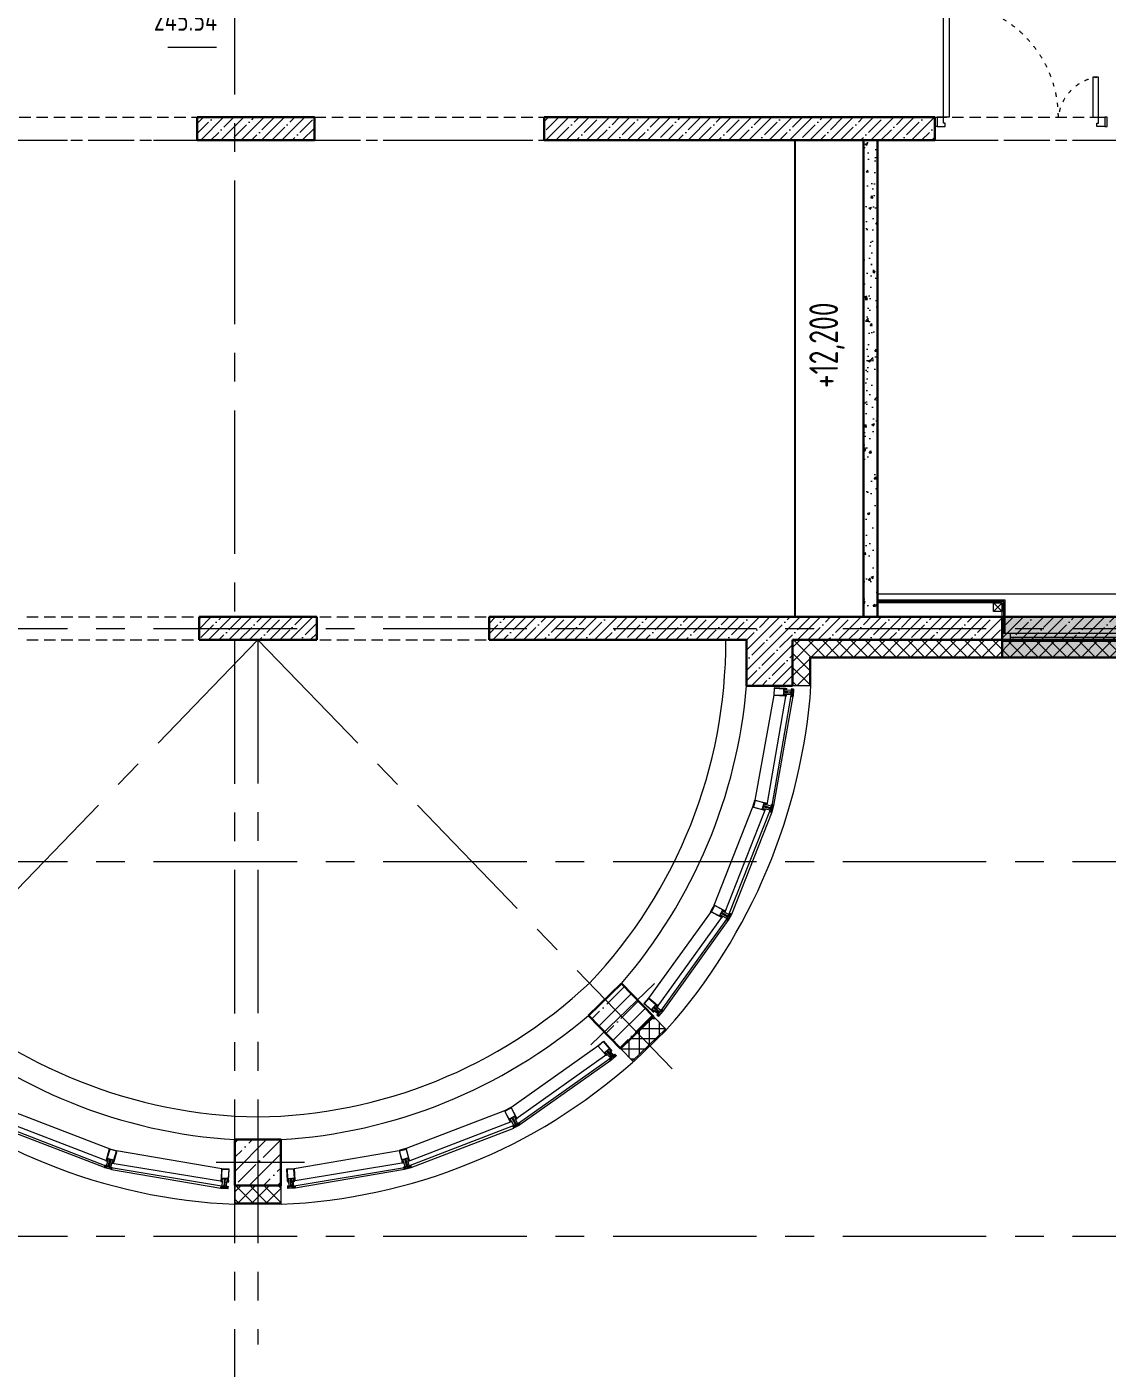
# Model space of a CAD drawing. Header units: millimetres. Extents: x -265044 to 366616, y 0 to 292181.
# Drawn here: x 227344 to 236749, y 60306 to 71983 of the extents above; entities that cross this region are included whole.
import ezdxf
from ezdxf import colors
from ezdxf.entities.mleader import LeaderData, LeaderLine
from ezdxf.enums import TextEntityAlignment as Align
from ezdxf.math import Vec2, Vec3

# ---------------------------------------------------------------- set-up
doc = ezdxf.new("R2010")
doc.units = ezdxf.units.MM
doc.header["$MEASUREMENT"] = 0
for name, pattern in [('ACAD_ISO03W100', [30, 12, -18]), ('ADSK_Штриховая_ш2 п1', [3, 2, -1]), ('CENTER', [2, 1.25, -0.25, 0.25, -0.25])]:
    doc.linetypes.add(name, pattern=pattern)
doc.layers.get('0').update_dxf_attribs({"color": 250, "lineweight": 9})
for name, color, linetype, lineweight in [('_0', 250, 'Continuous', 9), ('АР_Двери', 5, 'Continuous', 18), ('АР_Маркер экспликации', 239, 'Continuous', 13), ('АР_Навесной фасад', 5, 'Continuous', 5), ('АР_Номер помещения', 1, 'Continuous', 25), ('АР_Окна БЛОК', 250, 'Continuous', 13), ('АР_Оси', 193, 'Continuous', 9), ('АР_Отметки', 250, 'Continuous', 15), ('АР_Перегородки витражные', 152, 'Continuous', 13), ('АР_Перегородки газоблок', 165, 'Continuous', 30), ('АР_Перегородки газоблок_Штрих', 165, 'Continuous', 5), ('АР_Подоконники', 163, 'Continuous', 9), ('АР_Помещения_площадь', 19, 'Continuous', 9), ('АР_Сущ Несущая стена', 202, 'Continuous', 30), ('АР_тонкая линия', 250, 'Continuous', 0), ('АР_Утеплитель', 250, 'Continuous', 9), ('АР_Штриховка монолит', 250, 'Continuous', 9)]:
    doc.layers.add(name, color=color, linetype=linetype, lineweight=lineweight)
doc.layers.add('Тонкая', color=7, linetype='Continuous')
doc.layers.add('ТХ_подиум скрыть', color=7, linetype='Continuous')
doc.layers.get('Тонкая').off()
doc.styles.add('ISOCPEUR', font='isocpeur.ttf', dxfattribs={"width": 0.7})
doc.styles.get("Standard").update_dxf_attribs({"font": 'isocpeur.ttf'})
pattern_1 = [(45, (271876.31, 3e-09), (-61.87184, 61.87184), []), (135, (271876.31, 3e-09), (-61.87184, -61.87184), [])]
pattern_2 = [(335.76716334, (-69115.3163, 318510.941), (0.651582564, 1.447617495), []), (65.76716334, (-69115.3163, 318510.941), (-1.447617495, 0.651582564), [])]

# ---------------------------------------------------------------- blocks, each defined once
blk = doc.blocks.new('Полуторная_на лестницу')
at = {"color": 8}
for points in [[(75, 80), (75, 1080), (125, 1080), (125, 80)], [(1375, 430), (1375, 80), (1425, 80), (1425, 430)]]:
    blk.add_lwpolyline(points, close=True, dxfattribs=at)
for points in [[(0, 0), (0, 80), (20, 80), (20, 0), (0, 0)], [(20, 80), (20, 0), (90, 0), (90, 30), (75, 30), (75, 80), (20, 80)], [(1480, 80), (1480, 0), (1410, 0), (1410, 30), (1425, 30), (1425, 80), (1480, 80)], [(1500, 0), (1500, 80), (1480, 80), (1480, 0), (1500, 0)]]:
    blk.add_lwpolyline(points, dxfattribs=at)
at = {"color": 8, "linetype": 'ACAD_ISO03W100', "ltscale": 3}
for centre, radius, start, end in [((75, 80), 1000, 0, 90), ((1465, 40), 392, 95.9075, 174.0925)]:
    blk.add_arc(centre, radius, start, end, dxfattribs=at)
blk = doc.blocks.new('*U372')
h = blk.add_hatch(color=8)
h.dxf.hatch_style = 1
h.paths.add_polyline_path([(-1310, -140), (0, -140), (0, 220), (-1310, 220)])
at = {"color": 8, "lineweight": 30}
for p, q in [((-1310, -140), (-1310, 220)), ((0, -140), (0, 220))]:
    blk.add_line(p, q, dxfattribs=at)
at = {"color": 8}
for p, q in [((0, 220), (-1310, 220)), ((-1310, 70), (0, 70)), ((-1310, 0), (0, 0)), ((-1240, 0), (-1240, 70)), ((-1240, 35), (-70, 35)), ((-70, 0), (-70, 70)), ((-1310, -140), (0, -140)), ((-1310, -140), (-1310, -140)), ((-1310, -140), (-1310, -140)), ((0, -140), (0, -140)), ((0, -140), (0, -140))]:
    blk.add_line(p, q, dxfattribs=at)
blk = doc.blocks.new('*U192')
at = {"layer": 'АР_Номер помещения', "color": 8}
blk.add_circle((-15344, -5763), 400, dxfattribs=at)
at = {"layer": 'АР_Помещения_площадь', "color": 8}
blk.add_line((-15061, -6974), (-15484, -6974), dxfattribs=at)
at = {"color": 8, "style": 'ISOCPEUR', "width": 0.7, "flags": 1}
blk.add_attdef('КАТЕГОРИЯ', (-499, -2092), '', height=250, dxfattribs=at)
at = {"layer": 'АР_Номер помещения', "color": 8, "style": 'ISOCPEUR', "width": 0.7}
blk.add_attdef('НОМЕР_ПОМЕЩЕНИЯ', text='', height=300, dxfattribs=at).set_placement((-15344, -5763), align=Align.MIDDLE_CENTER)
at = {"layer": 'АР_Помещения_площадь', "color": 8, "lineweight": 30, "width": 0.7, "flags": 104}
blk.add_attdef('ИМЯ_ПОМЕЩЕНИЯ', text='', height=100, dxfattribs=at).set_placement((158, 1217), align=Align.MIDDLE_CENTER)
at = {"layer": 'АР_Помещения_площадь', "color": 8, "style": 'ISOCPEUR', "width": 0.7}
blk.add_attdef('ПЛОЩАДЬ_ПОМЕЩЕНИЯ', text='', height=200, dxfattribs=at).set_placement((-15056, -6727), align=Align.MIDDLE_RIGHT)
blk = doc.blocks.new('_DotSmall')
at = {"color": 8, "linetype": 'ByBlock', "const_width": 0.5}
blk.add_lwpolyline([(-0.0625, 0, 1), (0.0625, 0, 1)], format="xyb", close=True, dxfattribs=at)
blk = doc.blocks.new('стойка витр.')
h = blk.add_hatch()
h.set_pattern_fill('ANSI37', color=8, scale=0.5, angle=-69.2328)
h.set_pattern_definition(pattern_2)
edge = h.paths.add_edge_path()
edge.add_line((-23, 14), (-23, 15))
edge.add_arc((-23, 15), 0.427, 20.7605, 72.3)
edge.add_arc((-23, 16), 0.427, 110.764, 252.288, ccw=False)
edge.add_line((-23, 16), (-22, 16))
edge.add_arc((-22, 16), 0.183, 20.749, 110.7854, ccw=False)
edge.add_line((-22, 16), (-22, 16))
edge.add_arc((-22, 16), 0.183, 200.7666, 335.778)
edge.add_line((-22, 16), (-21, 18))
edge.add_arc((-22, 18), 0.637, 344.3928, 381.7249)
edge.add_line((-21, 18), (-23, 22))
edge.add_arc((-23, 22), 0.637, 19.8094, 57.1415)
edge.add_line((-23, 22), (-24, 23))
edge.add_arc((-24, 23), 0.183, 65.7564, 200.7677)
edge.add_line((-25, 23), (-24, 23))
edge.add_arc((-25, 23), 0.183, -69.251, 20.7854, ccw=False)
edge.add_line((-25, 23), (-26, 22))
edge.add_arc((-26, 23), 0.427, 149.2464, 290.7703, ccw=False)
edge.add_arc((-27, 23), 0.427, 329.2344, 380.7738)
edge.add_line((-26, 23), (-27, 24))
edge.add_arc((-27, 24), 0.183, 20.749, 110.7854)
edge.add_line((-27, 24), (-33, 22))
edge.add_arc((-33, 21), 0.306, 107.612, 200.6883)
edge.add_line((-34, 21), (-33, 21))
edge.add_arc((-33, 21), 0.304, 200.7453, 225.8124)
edge.add_line((-33, 21), (-32, 19))
edge.add_arc((-32, 19), 0.305, -108.8628, 45.7814, ccw=False)
edge.add_arc((-29, 28), 9.95, 231.9543, 250.0412, ccw=False)
edge.add_arc((-35, 20), 0.4, 42.3093, 119.225)
edge.add_arc((-35, 20), 0.602, 134.395, 228.6478)
edge.add_arc((-29, 28), 11, 232.0873, 240.8889)
edge.add_arc((-37, 13), 6.09, 40.7589, 60.6144, ccw=False)
edge.add_arc((-33, 17), 0.305, -34.8959, 41.6027, ccw=False)
edge.add_line((-32, 16), (-33, 16))
edge.add_arc((-33, 16), 0.305, 145.1101, 256.4243)
edge.add_line((-33, 15), (-32, 15))
edge.add_arc((-32, 15), 0.305, -34.8899, 76.4243, ccw=False)
edge.add_line((-32, 15), (-32, 14))
edge.add_arc((-32, 14), 0.305, 145.1101, 256.4243)
edge.add_line((-32, 13), (-31, 13))
edge.add_arc((-31, 13), 0.305, -24.2247, 76.4204, ccw=False)
edge.add_line((-31, 13), (-32, 11))
edge.add_arc((-31, 11), 0.305, 155.7711, 290.7403)
edge.add_line((-31, 11), (-23, 14))
edge.add_arc((-23, 14), 0.183, 290.749, 380.749)
edge = h.paths.add_edge_path(flags=16)
edge.add_line((-23, 21), (-22, 19))
edge.add_arc((-23, 18), 0.541, -69.2328, 20.7672, ccw=False)
edge.add_line((-23, 18), (-23, 18))
edge.add_arc((-24, 18), 0.541, 200.7672, 290.7672, ccw=False)
edge.add_line((-24, 18), (-25, 20))
edge.add_arc((-25, 20), 0.541, 110.7672, 200.7672, ccw=False)
edge.add_line((-25, 21), (-24, 21))
edge.add_arc((-24, 21), 0.541, 20.7672, 110.7672, ccw=False)
edge = h.paths.add_edge_path(flags=16)
edge.add_line((-27, 20), (-26, 17))
edge.add_arc((-26, 17), 0.541, -69.2328, 20.7672, ccw=False)
edge.add_line((-26, 16), (-28, 15))
edge.add_arc((-28, 16), 0.541, 200.7672, 290.7672, ccw=False)
edge.add_line((-29, 15), (-30, 19))
edge.add_arc((-30, 19), 0.541, 110.7672, 200.7672, ccw=False)
edge.add_line((-30, 20), (-28, 21))
edge.add_arc((-27, 20), 0.541, 20.7672, 110.7672, ccw=False)
h = blk.add_hatch()
h.set_pattern_fill('ANSI37', color=8, scale=0.5, angle=-69.2328)
h.set_pattern_definition([(335.76716334, (-69115.9168, 318510.7132), (0.651582564, 1.447617495), []), (65.76716334, (-69115.9168, 318510.7132), (-1.447617495, 0.651582564), [])])
edge = h.paths.add_edge_path()
edge.add_arc((-61, -46), 0.549, 155.7657, 200.7672)
edge.add_line((-62, -46), (-61, -44))
edge.add_arc((-61, -44), 0.183, 20.7672, 155.7657)
edge.add_line((-61, -44), (-61, -45))
edge.add_arc((-61, -45), 0.183, 200.7672, 290.7672)
edge.add_line((-61, -45), (-59, -44))
edge.add_arc((-60, -44), 0.427, -69.2328, 72.2936)
edge.add_arc((-59, -43), 0.427, 200.7672, 252.2936)
edge.add_line((-60, -43), (-63, -35))
edge.add_arc((-63, -34), 0.305, 110.7672, 200.7672)
edge.add_line((-63, -34), (-61, -33))
edge.add_arc((-60, -34), 0.304, 76.4029, 110.7672)
edge.add_line((-60, -33), (-60, -34))
edge.add_arc((-108, -56), 53, 16.7114, 24.8229)
edge.add_line((-57, -41), (-58, -41))
edge.add_arc((-58, -41), 0.305, 145.1109, 256.4234)
edge.add_line((-58, -42), (-57, -42))
edge.add_arc((-57, -42), 0.305, -34.8891, 76.4234)
edge.add_line((-57, -42), (-57, -43))
edge.add_arc((-57, -43), 0.305, 145.1109, 256.4234)
edge.add_line((-57, -44), (-56, -44))
edge.add_arc((-56, -44), 0.305, -34.8891, 76.4234)
edge.add_line((-56, -44), (-56, -45))
edge.add_arc((-56, -45), 0.305, 145.1109, 256.4234)
edge.add_line((-56, -46), (-55, -46))
edge.add_arc((-56, -46), 0.305, -34.8891, 76.4234)
edge.add_line((-55, -46), (-56, -47))
edge.add_arc((-56, -47), 0.305, 145.1109, 256.4234)
edge.add_line((-56, -47), (-55, -48))
edge.add_arc((-55, -48), 0.305, -34.8891, 76.4234)
edge.add_line((-55, -48), (-55, -49))
edge.add_arc((-55, -49), 0.305, 145.1109, 256.4234)
edge.add_line((-55, -49), (-54, -50))
edge.add_arc((-54, -50), 0.305, -34.8891, 76.4234)
edge.add_line((-54, -50), (-54, -51))
edge.add_arc((-54, -51), 0.305, 145.1109, 256.4234)
edge.add_line((-54, -51), (-53, -51))
edge.add_arc((-53, -52), 0.305, -43.6751, 76.4279)
edge.add_line((-53, -52), (-54, -53))
edge.add_arc((-54, -53), 0.305, 136.3286, 262.7471)
edge.add_arc((-55, -61), 7.99, 59.586, 82.7471)
edge.add_arc((-51, -54), 0.305, 253.291, 419.586)
edge.add_arc((-53, -61), 6.03, 73.291, 110.7672)
edge.add_line((-55, -55), (-55, -55))
edge.add_arc((-55, -55), 0.427, 200.7672, 290.7672)
edge.add_line((-55, -55), (-57, -51))
edge.add_arc((-56, -51), 0.427, 149.2366, 200.7672)
edge.add_arc((-57, -51), 0.427, -30.7634, 40.0143)
edge.add_arc((-57, -51), 0.427, 40.0005, 110.7672)
edge.add_line((-57, -50), (-58, -51))
edge.add_arc((-58, -51), 0.183, 110.7672, 200.7672)
edge.add_line((-58, -51), (-58, -51))
edge.add_arc((-59, -51), 0.183, 245.7686, 380.7672)
edge.add_line((-59, -51), (-60, -51))
edge.add_arc((-60, -50), 0.549, 200.7672, 245.7686)
edge.add_line((-60, -50), (-62, -46))
edge = h.paths.add_edge_path(flags=16)
edge.add_arc((-59, -49), 0.541, 200.7672, 290.7672)
edge.add_line((-61, -47), (-60, -49))
edge.add_arc((-60, -47), 0.541, 110.7672, 200.7672)
edge.add_line((-59, -46), (-60, -46))
edge.add_arc((-59, -46), 0.541, 20.7672, 110.7672)
edge.add_line((-58, -48), (-59, -46))
edge.add_arc((-58, -49), 0.541, -69.2328, 20.7672)
edge.add_line((-59, -50), (-58, -49))
h = blk.add_hatch()
h.set_pattern_fill('ANSI37', color=8, scale=0.5, angle=-69.2328)
h.set_pattern_definition(pattern_2)
edge = h.paths.add_edge_path()
edge.add_line((-8, -26), (-7, -27))
edge.add_arc((-8, -27), 0.427, -30.7656, 20.7738, ccw=False)
edge.add_arc((-7, -27), 0.427, 149.2464, 290.7703)
edge.add_line((-7, -28), (-6, -27))
edge.add_arc((-6, -27), 0.183, 290.749, 380.7854)
edge.add_line((-6, -27), (-6, -27))
edge.add_arc((-6, -27), 0.183, 65.7564, 200.7677, ccw=False)
edge.add_line((-5, -27), (-4, -27))
edge.add_arc((-4, -28), 0.637, 19.8094, 57.1415, ccw=False)
edge.add_line((-4, -28), (-2, -31))
edge.add_arc((-3, -32), 0.637, -15.6072, 21.7249, ccw=False)
edge.add_line((-2, -32), (-3, -33))
edge.add_arc((-3, -33), 0.183, 200.7666, 335.778, ccw=False)
edge.add_line((-3, -33), (-3, -33))
edge.add_arc((-3, -33), 0.183, 20.749, 110.7854)
edge.add_line((-3, -33), (-4, -34))
edge.add_arc((-4, -34), 0.427, 110.764, 252.288)
edge.add_arc((-5, -35), 0.427, 20.7605, 72.3, ccw=False)
edge.add_line((-4, -35), (-4, -36))
edge.add_arc((-4, -36), 0.183, -69.251, 20.7854, ccw=False)
edge.add_line((-4, -36), (-11, -38))
edge.add_arc((-11, -38), 0.306, 200.846, 293.9223, ccw=False)
edge.add_line((-11, -38), (-11, -38))
edge.add_arc((-11, -37), 0.304, 175.722, 200.789, ccw=False)
edge.add_line((-11, -37), (-11, -35))
edge.add_arc((-12, -35), 0.305, 355.7529, 510.3972)
edge.add_arc((-3, -40), 9.95, 151.4932, 169.58)
edge.add_arc((-13, -38), 0.4, 282.3093, 359.225, ccw=False)
edge.add_arc((-13, -38), 0.602, 172.8865, 267.1393, ccw=False)
edge.add_arc((-3, -40), 11, 160.6454, 169.447, ccw=False)
edge.add_arc((-19, -34), 6.09, 340.92, 360.7754)
edge.add_arc((-13, -34), 0.305, 359.9316, 436.4302)
edge.add_line((-13, -34), (-14, -34))
edge.add_arc((-14, -33), 0.305, 145.1101, 256.4243, ccw=False)
edge.add_line((-14, -33), (-14, -32))
edge.add_arc((-14, -32), 0.305, 325.1101, 436.4243)
edge.add_line((-14, -32), (-15, -32))
edge.add_arc((-15, -31), 0.305, 145.1101, 256.4243, ccw=False)
edge.add_line((-15, -31), (-14, -30))
edge.add_arc((-15, -30), 0.305, 325.1139, 425.759)
edge.add_line((-15, -30), (-16, -29))
edge.add_arc((-16, -29), 0.305, 110.794, 245.7633, ccw=False)
edge.add_line((-16, -29), (-8, -26))
edge.add_arc((-8, -26), 0.183, 20.7854, 110.7854, ccw=False)
edge = h.paths.add_edge_path(flags=16)
edge.add_line((-3, -31), (-4, -29))
edge.add_arc((-5, -29), 0.541, 20.7672, 110.7672)
edge.add_line((-5, -28), (-6, -29))
edge.add_arc((-6, -29), 0.541, 110.7672, 200.7672)
edge.add_line((-6, -29), (-5, -32))
edge.add_arc((-5, -32), 0.541, 200.7672, 290.7672)
edge.add_line((-5, -32), (-4, -32))
edge.add_arc((-4, -31), 0.541, 290.7672, 380.7672)
edge = h.paths.add_edge_path(flags=16)
edge.add_line((-7, -33), (-8, -29))
edge.add_arc((-9, -30), 0.541, 20.7672, 110.7672)
edge.add_line((-9, -29), (-11, -30))
edge.add_arc((-11, -31), 0.541, 110.7672, 200.7672)
edge.add_line((-11, -31), (-10, -34))
edge.add_arc((-10, -34), 0.541, 200.7672, 290.7672)
edge.add_line((-9, -35), (-7, -34))
edge.add_arc((-7, -33), 0.541, 290.7672, 380.7672)
at = {"color": 8, "lineweight": 0, "ltscale": 100, "transparency": 33554687}
for points in [[(-69, -58), (-90, -2), (-90, -1), (-89, -1), (-89, -1), (-88, -3), (-87, -3), (-87, -3), (-86, -3), (-87, -1), (-87, 0), (-82, 2), (-81, 1), (-80, 1), (-77, 4), (-78, 5), (-90, 0), (-91, -2), (-70, -59), (-68, -60), (-55, -55), (-55, -54), (-59, -54), (-59, -54), (-60, -56), (-65, -58), (-66, -57), (-67, -55), (-67, -55), (-68, -55), (-68, -56), (-67, -58), (-67, -58), (-68, -59)], [(66, 59), (-27, 24), (-26, 22), (-25, 22), (-25, 22), (-25, 23), (-21, 25), (-19, 21), (-19, 21), (-19, 21), (-18, 17), (-22, 16), (-23, 17), (-23, 16), (-23, 16), (-23, 14), (-17, 16), (-16, 17), (-15, 20), (-15, 20), (-17, 24), (-17, 25), (-17, 25), (-14, 27), (-12, 26), (-4, 5), (-5, 4), (-33, -7), (-33, -7), (-32, -8), (-31, -9), (-30, -9), (-30, -9), (-29, -9), (-29, -8), (-28, -9), (-27, -8), (-27, -8), (-26, -8), (-25, -7), (-25, -7), (-25, -7), (-24, -7), (-24, -6), (-23, -7), (-22, -6), (-22, -6), (-21, -6), (-20, -6), (-20, -5), (-20, -5), (-19, -5), (-18, -4), (-18, -5), (-17, -4), (-15, -5), (-15, -6), (-16, -8), (-16, -9), (-16, -8), (-17, -9), (-18, -9), (-18, -9), (-19, -9), (-19, -10), (-20, -10), (-21, -10), (-21, -11), (-21, -10), (-23, -11), (-23, -11), (-23, -11), (-24, -11), (-24, -12), (-25, -12), (-26, -12), (-26, -13), (-26, -12), (-28, -13), (-28, -13), (-28, -13), (-29, -13), (-29, -14), (-30, -15), (-29, -16), (-29, -16), (-1, -6), (0, -6), (8, -28), (8, -29), (4, -31), (3, -30), (3, -29), (2, -25), (2, -25), (-1, -23), (-2, -23), (-8, -25), (-7, -27), (-6, -28), (-6, -27), (-6, -26), (-2, -25), (0, -28), (0, -28), (0, -29), (1, -32), (-4, -34), (-4, -33), (-4, -33), (-5, -34), (-4, -36), (89, -1), (89, 1), (67, 59)], [(64, 56), (85, 0), (11, -28), (-11, 28)]]:
    blk.add_lwpolyline(points, close=True, dxfattribs=at)
for points in [[(-74, -6), (-74, -6), (-75, -6), (-74, -7), (-77, -8, -0.414362), (-77, -8), (-79, -2, -0.414326), (-79, 0), (-77, 0), (-77, -1), (-76, 0), (-76, 0), (-77, 3, 0.551224), (-78, 4), (-80, 1, -0.267349), (-81, 1), (-82, 1, 0.249629), (-83, 1), (-86, -2, 0.827043), (-86, -3), (-82, -2, -0.414326), (-81, -2), (-78, -9, 0.414326), (-77, -10), (-76, -9, -0.082799), (-72, -16), (-68, -26), (-68, -26), (-68, -26), (-65, -35, -0.082799), (-63, -43), (-64, -44, 0.414326), (-65, -45), (-62, -52, -0.414326), (-62, -53), (-66, -55, 0.827043), (-66, -56), (-61, -56, 0.249629), (-61, -55), (-60, -54, -0.267349), (-59, -54), (-56, -54, 0.551224), (-56, -54), (-57, -51), (-57, -50), (-58, -50), (-58, -51), (-59, -52, -0.414326), (-60, -51), (-63, -45, -0.414362), (-63, -45), (-60, -44), (-60, -45), (-60, -45), (-59, -44)], [(-74, 3, 0.57795), (-74, 4), (-75, 4, -0.615334), (-75, 4, 0.101403), (-74, 7, 0.887085), (-74, 7, -0.164997), (-77, 5), (-77, 5, 0.414304), (-78, 4), (-76, 1, 0.228696), (-76, 1, -0.319049), (-76, 0, -0.319002), (-76, 0), (-77, -1, -0.4144), (-77, -1), (-78, 0, 0.668339), (-78, 0), (-79, -2, 0.198883), (-79, -2), (-77, -6, 0.198883), (-77, -7), (-75, -7, 0.668339), (-75, -7), (-75, -7, -0.4144), (-75, -7), (-74, -6, -0.710202), (-73, -7, 0.228696), (-73, -7), (-70, -16, 0.414362), (-70, -16), (-67, -15, 0.151171), (-67, -15), (-67, -15, 0.035408), (-70, -8), (-71, -7, -0.527868), (-71, -7), (-70, -6, 0.527868), (-71, -6), (-72, -5, -0.527868), (-72, -5), (-71, -4, 0.527868), (-71, -4), (-72, -4, -0.527868), (-72, -3), (-72, -2, 0.527868), (-72, -2), (-73, -2, -0.527868), (-73, -1), (-73, 0, 0.527868), (-73, 0), (-74, 0, -0.527868), (-74, 1), (-73, 1, 0.527868), (-74, 2), (-74, 2, -0.527868), (-75, 3)], [(-23, 14), (-23, 15, 0.228752), (-23, 15, -0.710164), (-23, 16), (-22, 16, -0.4144), (-22, 16), (-22, 16, 0.66825), (-22, 16), (-21, 18, 0.164348), (-21, 18), (-23, 22, 0.164348), (-23, 22), (-24, 23, 0.66825), (-25, 23), (-24, 23, -0.4144), (-25, 23), (-26, 22, -0.710164), (-26, 23, 0.228752), (-26, 23), (-27, 24, 0.4144), (-27, 24), (-33, 22, 0.430028), (-34, 21), (-33, 21, 0.109814), (-33, 21), (-32, 19, -0.800036), (-32, 18, -0.079083), (-35, 20, 0.348803), (-35, 20, 0.436125), (-35, 19, 0.038423), (-34, 18, -0.086853), (-32, 17, -0.346763), (-32, 16), (-33, 16, 0.527877), (-33, 15), (-32, 15, -0.527877), (-32, 15), (-32, 14, 0.527877), (-32, 13), (-31, 13, -0.469739), (-31, 13), (-32, 11, 0.667984), (-31, 11), (-23, 14, 0.414214)], [(-32, -8), (-33, -7, 0.523933), (-33, -7), (-64, -19, 0.414326), (-65, -20), (-64, -21, 0.410627), (-63, -21), (-63, -21, 0.492552), (-63, -21), (-63, -20, -0.441111), (-63, -20), (-61, -19, -0.208057), (-60, -19, -0.000016), (-57, -21, -0.439819), (-56, -22, -0.000016), (-58, -25, -0.208057), (-58, -26), (-60, -27, -0.441111), (-60, -26), (-61, -26, 0.492552), (-61, -26), (-61, -26, 0.410627), (-62, -27), (-61, -28, 0.414326), (-61, -28), (-30, -17, 0.523933), (-29, -16), (-30, -15)], [(-53, -51, -0.57795), (-53, -52), (-54, -53, 0.615334), (-54, -53, -0.101403), (-51, -54, -0.887085), (-51, -55, 0.164997), (-55, -55), (-55, -55, -0.414304), (-55, -55), (-57, -51, -0.228696), (-57, -51, 0.319049), (-57, -50, 0.319002), (-57, -50), (-58, -51, 0.4144), (-58, -51), (-58, -51, -0.668339), (-59, -51), (-60, -51, -0.198883), (-60, -50), (-62, -46, -0.198883), (-62, -46), (-61, -44, -0.668339), (-61, -44), (-61, -45, 0.4144), (-61, -45), (-59, -44, 0.710202), (-59, -43, -0.228696), (-60, -43), (-63, -35, -0.414362), (-63, -34), (-61, -33, -0.151171), (-60, -33), (-60, -34, -0.035408), (-57, -41), (-58, -41, 0.527868), (-58, -42), (-57, -42, -0.527868), (-57, -42), (-57, -43, 0.527868), (-57, -44), (-56, -44, -0.527868), (-56, -44), (-56, -45, 0.527868), (-56, -46), (-55, -46, -0.527868), (-55, -46), (-56, -47, 0.527868), (-56, -47), (-55, -48, -0.527868), (-55, -48), (-55, -49, 0.527868), (-55, -49), (-54, -50, -0.527868), (-54, -50), (-54, -51, 0.527868), (-54, -51)], [(-8, -26), (-7, -27, -0.228752), (-7, -27, 0.710164), (-7, -28), (-6, -27, 0.4144), (-6, -27), (-6, -27, -0.66825), (-5, -27), (-4, -27, -0.164348), (-4, -28), (-2, -31, -0.164348), (-2, -32), (-3, -33, -0.66825), (-3, -33), (-3, -33, 0.4144), (-3, -33), (-4, -34, 0.710164), (-4, -34, -0.228752), (-4, -35), (-4, -36, -0.4144), (-4, -36), (-11, -38, -0.430028), (-11, -38), (-11, -38, -0.109814), (-11, -37), (-11, -35, 0.800036), (-12, -35, 0.079083), (-13, -38, -0.348803), (-13, -38, -0.436125), (-14, -38, -0.038423), (-13, -36, 0.086853), (-13, -34, 0.346763), (-13, -34), (-14, -34, -0.527877), (-14, -33), (-14, -32, 0.527877), (-14, -32), (-15, -32, -0.527877), (-15, -31), (-14, -30, 0.469739), (-15, -30), (-16, -29, -0.667984), (-16, -29), (-8, -26, -0.414214)]]:
    blk.add_lwpolyline(points, format="xyb", close=True, dxfattribs=at)
for points in [[(-72, 0), (-73, 0)], [(-70, -6), (-69, -6), (-31, 9), (-31, 9), (-31, 11)], [(-27, 24), (-27, 24)], [(-23, 14), (-23, 14)], [(-56, -42), (-56, -41), (-17, -27), (-17, -27), (-16, -29)]]:
    blk.add_lwpolyline(points, dxfattribs=at)
at = {"color": 8}
blk.add_lwpolyline([(-73, 0), (-55, -48), (-54, -48), (-72, 0)], close=True, dxfattribs=at)
for points in [[(-27, 20), (-26, 17, -0.414214), (-26, 16), (-28, 15, -0.414214), (-29, 15), (-30, 19, -0.414214), (-30, 20), (-28, 21, -0.414214)], [(-23, 21), (-22, 19, -0.414214), (-23, 18), (-23, 18, -0.414214), (-24, 18), (-25, 20, -0.414214), (-25, 21), (-24, 21, -0.414214)], [(-75, -2), (-74, -4, -0.414214), (-75, -5), (-76, -5, -0.414214), (-77, -5), (-78, -3, -0.414214), (-77, -2), (-76, -2, -0.414214)], [(-58, -48), (-59, -46, 0.414214), (-59, -46), (-60, -46, 0.414214), (-61, -47), (-60, -49, 0.414214), (-59, -50), (-58, -49, 0.414214)], [(-7, -33), (-8, -29, 0.414214), (-9, -29), (-11, -30, 0.414214), (-11, -31), (-10, -34, 0.414214), (-9, -35), (-7, -34, 0.414214)], [(-3, -31), (-4, -29, 0.414214), (-5, -28), (-6, -29, 0.414214), (-6, -29), (-5, -32, 0.414214), (-5, -32), (-4, -32, 0.414214)]]:
    blk.add_lwpolyline(points, format="xyb", close=True, dxfattribs=at)
at = {"color": 8, "lineweight": 0, "ltscale": 100, "transparency": 33554687}
blk.add_arc((-33, 21), 0.305, 110.7562, 200.7779, dxfattribs=at)
blk = doc.blocks.new('A$Ccadbda81')
at = {"layer": 'АР_Перегородки витражные', "color": 8}
for p, q in [((89, -1005), (-114, -61)), ((-95, -53), (104, -1006)), ((145, -997), (-54, -43)), ((55, -46), (251, -953)), ((163, -1037), (546, -1918)), ((636, -1855), (270, -1012)), ((108, -1064), (489, -1941)), ((508, -1935), (124, -1053)), ((533, -1980), (1130, -2751)), ((1163, -2725), (567, -1955)), ((666, -1908), (1236, -2643)), ((1113, -2760), (520, -1993))]:
    blk.add_line(p, q, dxfattribs=at)
at = {"layer": 'АР_Перегородки витражные', "color": 8, "xscale": -1}
for p, rotation in [((-31, -22), 206.0439613467204), ((1196, -2723), 244.0437384224219)]:
    blk.add_blockref('стойка витр.', p, dxfattribs=dict(at, rotation=rotation))
at = {"layer": 'АР_Перегородки витражные', "color": 8}
for p, rotation in [((181, -1008), 357.0718620546067), ((579, -1924), 9.301548555461455)]:
    blk.add_blockref('стойка витр.', p, dxfattribs=dict(at, rotation=rotation))
blk = doc.blocks.new('A$C81a96c4f')
at = {"layer": 'АР_Штриховка монолит', "ltscale": 100}
h = blk.add_hatch(dxfattribs=at)
h.set_pattern_fill('ANSI35', color=8, scale=700)
h.set_pattern_definition([(45, (-977645.9, 95082.39), (-123.743687, 123.743687), []), (45, (-977522.15, 95082.39), (-123.743687, 123.743687), [218.75, -43.75, 0, -43.75])])
h.paths.add_polyline_path([(-3166, -2990), (-3443, -3278), (-3156, -3556), (-2878, -3268)])
h = blk.add_hatch(dxfattribs=at)
h.set_pattern_fill('ANSI35', color=8, scale=700)
h.set_pattern_definition([(45, (-971324.91, 95091.84), (-123.743687, 123.743687), []), (45, (-971201.17, 95091.84), (-123.743687, 123.743687), [218.75, -43.75, 0, -43.75])])
h.paths.add_polyline_path([(3166, -2990), (2878, -3268), (3156, -3556), (3443, -3278)])
h = blk.add_hatch(dxfattribs=at)
h.set_pattern_fill('ANSI35', color=8, scale=700)
h.set_pattern_definition([(45, (177458.83, -66645.68), (-123.74369, 123.74369), []), (45, (177582.58, -66645.68), (-123.74369, 123.74369), [218.75, -43.75, 0, -43.75])])
h.paths.add_polyline_path([(200, -4350), (-200, -4350), (-200, -4750), (200, -4750)])
at = {"layer": 'АР_Сущ Несущая стена', "color": 8, "ltscale": 100}
for points in [[(-2878, -3268), (-3166, -2990), (-3443, -3278), (-3156, -3556)], [(2878, -3268), (3166, -2990), (3443, -3278), (3156, -3556)], [(-200, -4350), (200, -4350), (200, -4750), (-200, -4750)]]:
    blk.add_lwpolyline(points, close=True, dxfattribs=at)
blk = doc.blocks.new('A$Ce02d65bd')
at = {"color": 8, "ltscale": 100}
for points in [[(0, 0), (0, 75), (75, 75), (75, 0), (0, 0)], [(0, 0), (75, 75)], [(0, 75), (75, 0)]]:
    blk.add_lwpolyline(points, dxfattribs=at)

msp = doc.modelspace()

# ---------------------------------------------------------------- hatches: boundary and pattern name
at = {"layer": 'АР_Перегородки газоблок_Штрих', "ltscale": 100}
h = msp.add_hatch(dxfattribs=at)
h.set_pattern_fill('AR-CONC', color=8, scale=30)
h.set_pattern_definition([(50, (0, 0), (215.17805, -18.82564), [22.5, -247.5]), (355, (0, 0), (-41.6254, 225.65764), [18, -198]), (100.45144, (17.93, -1.57), (173.55265, 206.832), [19.12206, -210.34263]), (46.1842, (0, 60), (320.1724, -49.65578), [33.75, -371.25]), (96.63564, (26.68, 55.86), (280.3986, 292.2356), [28.6831, -315.51413]), (351.18416, (0, 60), (280.3986, 292.2356), [27, -297]), (21, (30, 45), (179.07212, -120.78567), [22.5, -247.5]), (326, (30, 45), (72.9946, 217.54501), [18, -198]), (71.45144, (44.92, 34.93), (252.06671, 96.75935), [19.12206, -210.34263]), (37.5, (0, 0), (3.647957, 99.868156), [0, -195.6, 0, -201, 0, -198.75]), (7.5, (0, 0), (78.92086, 118.323514), [0, -114.6, 0, -191.1, 0, -75.75]), (327.5, (-66.9, 0), (160.14673, -6.766462), [0, -75, 0, -234, 0, -310.5]), (317.5, (-96.9, 0), (174.95585, 30.031495), [0, -97.5, 0, -155.4, 0, -220.5])])
h.paths.add_polyline_path([(234629, 70995.7), (234629, 66845.7), (234749, 66845.7), (234749, 70995.7)])
at = {"layer": 'АР_Утеплитель', "ltscale": 100}
h = msp.add_hatch(dxfattribs=at)
h.set_pattern_fill('ANSI37', color=8, scale=700)
h.set_pattern_definition([(45, (-750086.02, 104359.21), (-61.871843, 61.871843), []), (135, (-750086.02, 104359.21), (-61.871843, -61.871843), [])])
h.paths.add_polyline_path([(263525.6, 64815.7), (257175.6, 64815.7), (257175.6, 82685.7), (246675.6, 82685.7), (246675.6, 86650.7), (211875.6, 86650.7), (211875.6, 82685.7), (206900.4, 82685.7), (206900.4, 82835.7), (211725.6, 82835.7), (211725.6, 86800.7), (246825.6, 86800.7), (246825.6, 82835.7), (257325.6, 82835.7), (257325.6, 64965.7), (263675.6, 64965.7), (263675.6, 54955.7), (250275.6, 54955.7), (250275.6, 61305.7), (242395.6, 61305.7), (242395.6, 66495.7), (234160.3, 66495.7), (234160.3, 66245.7), (234010.3, 66245.7), (234010.3, 66645.7), (242545.6, 66645.7), (242545.6, 61455.7), (250425.6, 61455.7), (250425.6, 55105.7), (263525.6, 55105.7)])
h = msp.add_hatch(dxfattribs=at)
h.set_pattern_fill('ANSI37', color=8, scale=700, angle=45)
h.set_pattern_definition([(90, (271876.31, 3e-09), (-87.5, 0), []), (180, (271876.31, 3e-09), (-7e-15, -87.5), [])])
h.paths.add_polyline_path([(232512.9, 63088.3), (232617.1, 62980.4), (232904.8, 63258.3), (232800.6, 63366.2)])
h = msp.add_hatch(dxfattribs=at)
h.set_pattern_fill('ANSI37', color=8, scale=700)
h.set_pattern_definition(pattern_1)
h.paths.add_polyline_path([(229155.6, 61893.5), (229155.6, 61743.5), (229555.6, 61743.5), (229555.6, 61893.5)])
h = msp.add_hatch(dxfattribs=at)
h.set_pattern_fill('ANSI37', color=8, scale=700)
h.set_pattern_definition(pattern_1)
h.paths.add_polyline_path([(229155.6, 61893.5), (229155.6, 61743.5), (229555.6, 61743.5), (229555.6, 61893.5)])
at = {"layer": 'АР_Штриховка монолит', "ltscale": 100}
h = msp.add_hatch(dxfattribs=at)
h.set_pattern_fill('ANSI35', color=8, scale=500)
h.paths.add_polyline_path([(229847.6, 71195.7), (228827.6, 71195.7), (228827.6, 70995.7), (229847.6, 70995.7)])
h = msp.add_hatch(dxfattribs=at)
h.set_pattern_fill('ANSI35', color=8, scale=500)
h.paths.add_polyline_path([(235249, 71195.7), (231847.6, 71195.7), (231847.6, 70995.7), (235249, 70995.7)])
h = msp.add_hatch(dxfattribs=at)
h.set_pattern_fill('ANSI35', color=8, scale=500)
h.paths.add_polyline_path([(229867.6, 66845.7), (228843.6, 66845.7), (228843.6, 66645.7), (229867.6, 66645.7)])
h = msp.add_hatch(dxfattribs=at)
h.set_pattern_fill('ANSI35', color=8, scale=500)
h.paths.add_polyline_path([(242545.6, 66845.7), (231367.6, 66845.7), (231367.6, 66645.7), (233610.3, 66645.7), (233610.3, 66245.7), (234010.3, 66245.7), (234010.3, 66645.7), (242545.6, 66645.7)])

# ---------------------------------------------------------------- linework, layer by layer
at = {"color": 8}
for points in [[(235860.6, 66704.2), (235860.6, 66993.4), (234749, 66993.4)], [(235848.1, 66704.2), (235848.1, 66980.9), (234749, 66980.9)], [(235835.6, 66723.8), (235835.6, 66968.4), (234749, 66968.4)]]:
    msp.add_lwpolyline(points, dxfattribs=at)
at = {"layer": 'АР_Навесной фасад', "color": 8, "ltscale": 100}
for p, q in [((242395.6, 66495.7), (234160.3, 66495.7)), ((242385.6, 66485.7), (234170.3, 66485.7)), ((234170.3, 66245.7), (234010.3, 66245.7)), ((229155.6, 61893.5), (229155.6, 61733.5))]:
    msp.add_line(p, q, dxfattribs=at)
for points in [[(234160.3, 66245.7), (234160.3, 66495.7)], [(234170.3, 66245.7), (234170.3, 66485.7)], [(232799.1, 63367.8), (232911.8, 63251.1)], [(232904.8, 63258.3), (232617.1, 62980.4)], [(232911.8, 63251.1), (232624, 62973.2)], [(232511.4, 63089.9), (232624, 62973.2)], [(229155.6, 61895.7), (229155.6, 61815.5)], [(229555.6, 61895.7), (229555.6, 61733.4)], [(229555.6, 61743.5), (229155.6, 61743.5)], [(229555.6, 61733.5), (229155.6, 61733.5)]]:
    msp.add_lwpolyline(points, dxfattribs=at)
at = {"layer": 'АР_Оси', "color": 8, "linetype": 'CENTER', "ltscale": 1000}
for p, q in [((229155.6, 53394.4), (229155.6, 87701.9)), ((182446.9, 70995.7), (266044, 70995.7)), ((182446.9, 66745.7), (266044, 66745.7)), ((229355.6, 66645.7), (225750.3, 62912.3)), ((229355.6, 66645.7), (229355.6, 60513.6)), ((229355.6, 66645.7), (232960.9, 62912.3)), ((182446.9, 64715.7), (266044, 64715.7)), ((232808.4, 63654.7), (232254.8, 63120.1)), ((232808.4, 63654.7), (232254.8, 63120.1)), ((229761.6, 62095.7), (228992, 62095.7)), ((229761.6, 62095.7), (228992, 62095.7)), ((182446.9, 61455.7), (266044, 61455.7))]:
    msp.add_line(p, q, dxfattribs=at)
at = {"layer": 'АР_Перегородки газоблок', "color": 8, "ltscale": 100}
for points in [[(234629, 66845.7), (234629, 70995.7)], [(234749, 70995.7), (234749, 66845.7)]]:
    msp.add_lwpolyline(points, dxfattribs=at)
at = {"layer": 'АР_Подоконники', "color": 8, "ltscale": 100}
msp.add_line((234749, 67045.7), (242545.6, 67045.7), dxfattribs=at)
for centre, radius, start, end in [((229115.1, 66630.8), 4314, 316.43609, 0.19749), ((229424.6, 66871.9), 4379.5, 227.40678, 269.09723), ((229293.3, 66803.7), 4311.1, 270.82835, 313.13729)]:
    msp.add_arc(centre, radius, start, end, dxfattribs=at)
at = {"layer": 'АР_Сущ Несущая стена', "color": 8, "ltscale": 100}
for p, q in [((228827.6, 71195.7), (229847.6, 71195.7)), ((228827.6, 71195.7), (228827.6, 70995.7)), ((229847.6, 71195.7), (229847.6, 70995.7)), ((231847.6, 71195.7), (235249, 71195.7)), ((231847.6, 71195.7), (231847.6, 70995.7)), ((235249, 71195.7), (235249, 70995.7)), ((228827.6, 70995.7), (229847.6, 70995.7)), ((231847.6, 70995.7), (235249, 70995.7)), ((228843.6, 66845.7), (229867.6, 66845.7)), ((228843.6, 66645.7), (228843.6, 66845.7)), ((229867.6, 66645.7), (229867.6, 66845.7)), ((231367.6, 66845.7), (242545.6, 66845.7)), ((231367.6, 66645.7), (231367.6, 66845.7)), ((228843.6, 66645.7), (229867.6, 66645.7)), ((231367.6, 66645.7), (233610.3, 66645.7)), ((234010.3, 66645.7), (242545.6, 66645.7))]:
    msp.add_line(p, q, dxfattribs=at)
for points in [[(233610.3, 66245.7), (233610.3, 66645.7)], [(234010.3, 66245.7), (234010.3, 66645.7)], [(234010.3, 66245.7), (233610.3, 66245.7)]]:
    msp.add_lwpolyline(points, dxfattribs=at)
for points in [[(232233.5, 63377.6), (232521.3, 63655.5), (232799.1, 63367.8), (232511.4, 63089.9)], [(229155.6, 62295.7), (229555.6, 62295.7), (229555.6, 61895.7), (229155.6, 61895.7)]]:
    msp.add_lwpolyline(points, close=True, dxfattribs=at)
at = {"layer": 'АР_тонкая линия', "color": 8, "linetype": 'ADSK_Штриховая_ш2 п1', "ltscale": 50}
for p, q in [((226827.6, 71195.7), (228827.6, 71195.7)), ((229847.6, 71195.7), (231847.6, 71195.7)), ((235249, 71195.7), (236749, 71195.7)), ((235249, 71195.7), (236749, 71195.7)), ((226827.6, 70995.7), (228827.6, 70995.7)), ((229847.6, 70995.7), (231847.6, 70995.7)), ((235249, 70995.7), (236749, 70995.7)), ((235249, 70995.7), (236749, 70995.7)), ((227343.6, 66845.7), (231367.6, 66845.7)), ((227343.6, 66645.7), (231367.6, 66645.7))]:
    msp.add_line(p, q, dxfattribs=at)
at = {"layer": 'АР_тонкая линия', "color": 8, "ltscale": 100}
for centre, radius, start, end in [((229055.2, 66636.8), 4571.9, 319.29945, 355.09205), ((229138.5, 66598.2), 5044.1, 318.50213, 355.99241), ((229430.2, 66830.2), 4542.9, 229.46472, 266.535), ((229281.1, 66830.2), 4542.8, 273.46461, 310.53518), ((229355.6, 66645.6), 4916.2, 228.33129, 267.66871), ((229354.2, 66644), 4914.7, 272.38941, 311.61489)]:
    msp.add_arc(centre, radius, start, end, dxfattribs=at)
at = {"layer": 'ТХ_подиум скрыть', "color": 8}
msp.add_lwpolyline([(234029, 66845.7), (234629, 66845.7), (234629, 70995.7), (234029, 70995.7)], close=True, dxfattribs=at)

# ---------------------------------------------------------------- block references
at = {"color": 8, "ltscale": 100, "rotation": 87.56699385810907}
msp.add_blockref('A$Ccadbda81', (229622.5, 61990.8), dxfattribs=at)
at = {"layer": '_0', "color": 8, "lineweight": -3, "ltscale": 500, "rotation": 180}
msp.add_blockref('A$Ce02d65bd', (235835.6, 66968.4), dxfattribs=at)
at = {"layer": 'АР_Двери', "color": 8}
msp.add_blockref('Полуторная_на лестницу', (235249, 71115.7), dxfattribs=at)
at = {"layer": 'АР_Маркер экспликации', "color": 8}
ref = msp.add_blockref('*U192', (244056.5, 78775.8), dxfattribs=at)
ref.add_attrib('НОМЕР_ПОМЕЩЕНИЯ', '419', dxfattribs={"layer": 'АР_Номер помещения', "color": 8, "height": 300, "style": 'ISOCPEUR', "width": 0.7}).set_placement((228712.4, 73013.2), align=Align.MIDDLE_CENTER)
ref.add_attrib('ПЛОЩАДЬ_ПОМЕЩЕНИЯ', '245.54', dxfattribs={"layer": 'АР_Помещения_площадь', "color": 8, "height": 200, "style": 'ISOCPEUR', "width": 0.7}).set_placement((229000.2, 72048.8), align=Align.MIDDLE_RIGHT)
at = {"layer": 'АР_Окна БЛОК', "color": 8, "xscale": -1, "rotation": 180}
msp.add_blockref('*U372', (237145.6, 66705.7), dxfattribs=at)
at = {"layer": 'АР_тонкая линия', "color": 8, "ltscale": 100, "xscale": -1}
for p, rotation in [((233899.6, 66212.4), 1.999999999999993), ((229088.2, 61989.1), 272.4330061418909)]:
    msp.add_blockref('A$Ccadbda81', p, dxfattribs=dict(at, rotation=rotation))
at = {"layer": 'Тонкая', "color": 8, "ltscale": 100}
msp.add_blockref('A$C81a96c4f', (229355.6, 66645.7), dxfattribs=at)

# ---------------------------------------------------------------- leaders
at = {"layer": 'АР_Отметки', "color": 8}
ml = msp.add_multileader_mtext('Standard', dxfattribs=at)
ml.set_content('+9,800', color=8, style='ISOCPEUR')
ml.set_leader_properties(color=8, linetype='Continuous', lineweight=-1)
ml.set_arrow_properties(name='DOTSMALL')
ml.build(insert=Vec2(0, 0))
ml.multileader.update_dxf_attribs({"has_text_frame": 1, "text_left_attachment_type": 4, "text_right_attachment_type": 4, "dogleg_length": 100, "arrow_head_size": 180})
ctx = ml.context
ctx.base_point, ctx.char_height, ctx.arrow_head_size, ctx.landing_gap_size, ctx.plane_origin = Vec3(249563.4, 81908.8), 250, 180, 50, Vec3(249314, 81248)
ctx.left_attachment, ctx.right_attachment = 4, 4
notes = []
notes.append((ctx, [(0, (0, 0, 0), (0, 0), (1, 0), 1, [])]))
ctx.mtext.insert, ctx.mtext.width, ctx.mtext.line_spacing_style, ctx.mtext.flow_direction = Vec3(249613.4, 82242.1), 852.697, 2, 5
ml = msp.add_multileader_mtext('Standard', dxfattribs=at)
ml.set_content('+9,800', color=8, style='ISOCPEUR')
ml.set_leader_properties(color=8, linetype='Continuous', lineweight=-1)
ml.set_arrow_properties(name='DOTSMALL')
ml.build(insert=Vec2(0, 0))
ml.multileader.update_dxf_attribs({"has_text_frame": 1, "text_left_attachment_type": 4, "text_right_attachment_type": 4, "dogleg_length": 100, "arrow_head_size": 180})
ctx = ml.context
ctx.base_point, ctx.char_height, ctx.arrow_head_size, ctx.landing_gap_size, ctx.plane_origin = Vec3(249563.4, 81908.8), 250, 180, 50, Vec3(249314, 81248)
ctx.left_attachment, ctx.right_attachment = 4, 4
notes.append((ctx, [(0, (0, 0, 0), (0, 0), (1, 0), 1, [])]))
ctx.mtext.insert, ctx.mtext.width, ctx.mtext.line_spacing_style, ctx.mtext.flow_direction = Vec3(249613.4, 82242.1), 852.697, 2, 5
ml = msp.add_multileader_mtext('Standard', dxfattribs=at)
ml.set_content('Л.1', color=8, style='ISOCPEUR')
ml.set_leader_properties(color=8, linetype='Continuous', lineweight=-1)
ml.set_arrow_properties(name='DOTSMALL')
ml.build(insert=Vec2(0, 0))
ml.multileader.update_dxf_attribs({"has_text_frame": 1, "text_left_attachment_type": 4, "text_right_attachment_type": 4, "dogleg_length": 100, "arrow_head_size": 180})
ctx = ml.context
ctx.base_point, ctx.char_height, ctx.arrow_head_size, ctx.landing_gap_size, ctx.plane_origin = Vec3(246797.4, 81128.4, 0), 250, 180, 50, Vec3(272187.5, 68886.9, 0)
ctx.left_attachment, ctx.right_attachment = 4, 4
notes.append((ctx, [(0, (0, 0, 0), (0, 0), (1, 0), 1, [])]))
ctx.mtext.insert, ctx.mtext.width, ctx.mtext.line_spacing_style, ctx.mtext.flow_direction = Vec3(246847.4, 81461.7, 0), 852.697, 2, 5
ml = msp.add_multileader_mtext('Standard', dxfattribs=at)
ml.set_content('+11,750', color=8, style='ISOCPEUR')
ml.set_leader_properties(color=8, linetype='Continuous', lineweight=-1)
ml.set_arrow_properties(name='DOTSMALL')
ml.build(insert=Vec2(0, 0))
ml.multileader.update_dxf_attribs({"has_text_frame": 1, "text_left_attachment_type": 4, "text_right_attachment_type": 4, "dogleg_length": 100, "arrow_head_size": 180})
ctx = ml.context
ctx.base_point, ctx.char_height, ctx.arrow_head_size, ctx.landing_gap_size, ctx.plane_origin = Vec3(247705.9, 76291.8), 250, 180, 50, Vec3(248185.1, 73672.7)
ctx.left_attachment, ctx.right_attachment = 4, 4
notes.append((ctx, [(0, (0, 0, 0), (0, 0), (1, 0), 1, [])]))
ctx.mtext.insert, ctx.mtext.width, ctx.mtext.line_spacing_style, ctx.mtext.flow_direction = Vec3(247755.9, 76625.2), 852.697, 2, 5
ml = msp.add_multileader_mtext('Standard', dxfattribs=at)
ml.set_content('+12,200', color=8, style='ISOCPEUR')
ml.set_leader_properties(color=8, linetype='Continuous', lineweight=-1)
ml.set_arrow_properties(name='DOTSMALL')
ml.build(insert=Vec2(0, 0))
ml.multileader.update_dxf_attribs({"has_text_frame": 1, "text_left_attachment_type": 4, "text_right_attachment_type": 4, "dogleg_length": 100, "arrow_head_size": 180})
ctx = ml.context
ctx.base_point, ctx.char_height, ctx.arrow_head_size, ctx.landing_gap_size, ctx.plane_origin, ctx.plane_x_axis, ctx.plane_y_axis = Vec3(234489.5, 68788.4), 250, 180, 50, Vec3(246637, 94024.3), Vec3(0, 1), Vec3(-1, 0)
ctx.left_attachment, ctx.right_attachment = 4, 4
notes.append((ctx, [(0, (0, 0, 0), (0, 0), (1, 0), 1, [])]))
ctx.mtext.insert, ctx.mtext.text_direction, ctx.mtext.rotation, ctx.mtext.width, ctx.mtext.line_spacing_style, ctx.mtext.flow_direction = Vec3(234156.1, 68838.4), Vec3(0, 1), 1.5707963, 852.697, 2, 5
for ctx, leaders in notes:
    for number, flags, end, landing, length, lines in leaders:
        leader = LeaderData()
        leader.index, (leader.has_last_leader_line, leader.has_dogleg_vector, leader.attachment_direction) = number, flags
        leader.last_leader_point, leader.dogleg_vector, leader.dogleg_length = Vec3(end), Vec3(landing), length
        for number, points, colour, breaks in lines:
            line = LeaderLine()
            line.index, line.vertices, line.color, line.breaks = number, Vec3.list(points), colors.encode_raw_color(colour), breaks
            leader.lines.append(line)
        ctx.leaders.append(leader)

doc.saveas('drawing.dxf')
